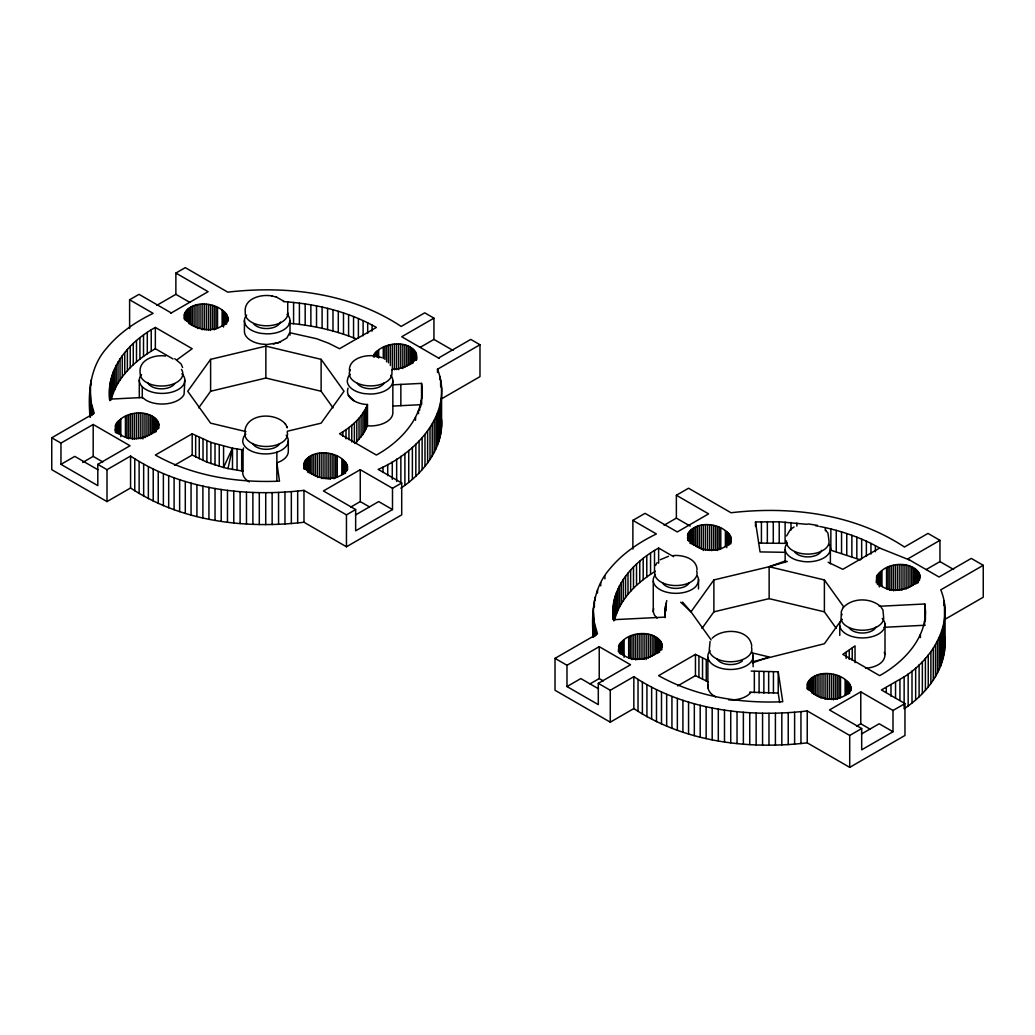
<?xml version="1.0" encoding="UTF-8"?>
<svg xmlns="http://www.w3.org/2000/svg" width="1035" height="1035" viewBox="0 0 1035 1035"><rect width="100%" height="100%" fill="white"/><g stroke="black" fill="none" stroke-linecap="round" stroke-linejoin="round"><path stroke-width="1.5" d="M177.36 359.52L192.187 348.717L155.353 327.448C129.233 341.641 105.622 368.628 109.775 400.26M392.951 384.8L421.555 383.39C426.316 414.582 401.774 441.013 376.378 455.051L339.545 433.794C351.292 426.95 362.366 417.415 367.477 404.491C358.847 404.413 344.603 398.992 348.045 388.125M673.63 556.701L658.622 548.045C633.226 562.083 608.683 588.514 613.445 619.706L665.337 617.093L665.078 608.813L666.786 600.585M879.22 606.29L924.824 603.974C929.572 635.167 905.043 661.598 879.646 675.648L842.813 654.379L855.026 645.892L855.026 662.607M349.429 370.685C348.808 359.274 362.962 355.147 372.16 355.704M841.183 615.023L841.377 611.258L842.775 608.295M90.045 416.756C87.82 393.015 89.967 366.83 106.605 348.252C119.012 333.063 135.611 321.859 153.128 313.359L129.608 299.775L129.608 328.496M593.314 637.353C591.088 613.613 593.236 587.414 609.861 568.836C622.281 553.66 638.88 542.456 656.397 533.944L632.877 520.372L632.877 549.08M400.868 488.184C423.431 472.956 443.42 448.194 441.583 419.537M944.89 619.37L983.25 597.221L983.25 565.317L940.776 589.846C954.671 623.29 932.263 659.114 904.137 676.877L904.137 708.781C927.735 693.01 948.422 666.307 944.502 636.422M184.23 314.575C187.723 331.899 222.641 336.026 227.842 317.836C222.473 300.836 184.566 297.562 184.178 318.987M303.902 467.859C303.863 445.542 347.359 449.63 347.553 469.903M347.553 466.72C342.171 484.652 309.543 480.693 303.902 464.663M687.499 535.16C690.992 552.496 725.91 556.623 731.098 538.433C725.755 521.847 689.543 518.186 687.499 538.355M807.222 684.032C810.715 701.368 845.634 705.495 850.822 687.305C845.491 670.175 806.951 667.045 807.222 688.818M97.795 464.366L130.035 445.749L93.189 424.479L60.961 443.096L60.961 464.366L97.795 485.635L97.795 464.366L107.006 469.683L130.565 456.073L130.565 487.977C181.073 521.446 244.829 529.157 303.979 522.248L346.453 546.778L401.709 514.874L401.709 482.97L378.15 469.373C415.604 453.472 454.766 412.836 437.507 369.249L479.981 344.733L479.981 376.637L441.622 398.786M657.109 618.154L654.456 615.101L653.266 611.75L653.615 608.347M715.664 696.853C711.123 694.614 706.633 689.944 708.238 684.484M885.003 623.898L885.003 654.469C884.886 664.043 873.54 667.704 865.57 668.287M115.273 425.618C118.171 444.959 153.465 441.156 158.769 424.79C153.646 405.992 115.092 410.856 115.273 430.405M244.907 430.482C247.559 412.965 275.918 412.124 285.544 424.234M416.458 360.076C418.075 337.902 380.13 340.386 373.143 356.506M618.542 646.215C621.44 665.544 656.733 661.753 662.038 645.387C656.785 626.33 617.377 631.57 618.425 651.843M876.399 577.09C879.297 596.432 914.591 592.628 919.895 576.262C914.642 557.205 875.248 562.458 876.296 582.718M243.057 449.889L243.057 471.145L227.998 468.557L232.487 448.233L243.057 449.889L243.51 447.961M243.057 471.145L242.72 472.633A22.796 13.157 0 0 0 249.344 481.948M181.888 373.726A22.796 13.157 0 0 1 184.877 380.324L184.075 383.726A22.796 13.157 0 0 1 154.176 392.588A22.796 13.157 0 0 1 141.484 374.618M287.044 314.226A22.796 13.157 0 0 1 290.007 320.811L289.179 324.214A22.796 13.157 0 0 1 267.017 333.865L261.13 333.386A22.796 13.157 0 0 1 246.64 315.041M155.353 327.448L155.353 348.717C135.624 360.128 116.916 377.05 111.12 399.898L111.12 378.629M654.508 550.504L654.508 571.773C636.46 583.028 619.732 599.252 614.389 620.482L614.389 599.213M416.458 356.881C412.629 365.394 401.774 368.848 393.028 369.301M786.613 535.949L790.261 529.635M355.186 443.459L362.936 434.389L367.477 425.76L367.477 404.491M288.299 440.807L288.299 451.441A22.796 13.157 0 0 1 276.85 462.826L279.489 481.146C236.924 483.022 192.846 476.139 155.353 455.051L192.187 433.794L210.894 442.359L232.487 448.233L223.573 467.497L206.896 462.115L192.187 455.051L174.462 465.297M710.062 641.48L709.234 650.083A21.308 12.304 0 0 0 732.935 661.675A21.308 12.304 0 0 0 751.488 647.289M655.491 565.472L657.109 562.613M751.087 692.35C745.614 698.509 736.674 700.281 728.731 699.893M841.985 619.124L840.122 622.371A22.679 13.093 0 0 0 865.985 637.767A22.679 13.093 0 0 0 882.195 618.464M287.355 431.233L321.122 423.16L344.008 391.256L321.122 359.352L265.866 346.143L210.61 359.352L187.723 391.256L210.61 423.16L245.916 431.595M198.707 407.842L210.61 391.256L210.61 359.352M787.312 561.487L769.134 566.727L713.878 579.949L690.992 611.84L711.136 639.915M701.976 628.439L713.878 611.84L713.878 579.949M841.778 619.499L824.39 643.744L752.471 661.766M843.085 607.726C852.297 597.583 870.215 597.557 880.345 606.29M712.209 638.194C722.65 627.702 749.767 628.685 751.772 646.125M790.701 529.26L794 527.009M598.295 683.359L630.535 664.755L599.226 646.668L566.986 665.285L566.986 686.554L598.295 704.628L598.295 683.359L610.275 690.267L633.834 676.67L633.834 708.574C684.329 742.043 748.098 749.754 807.235 742.845L849.709 767.362L904.965 735.458L904.965 703.567L881.419 689.957L904.137 676.877M129.608 299.775L139.026 294.341L171.267 312.945M156.764 305.364L175.872 294.341L175.872 273.072L185.291 267.638L227.765 292.155C286.902 285.246 350.671 292.957 401.166 326.426L424.725 312.829L433.937 318.146L433.937 339.415L453.032 350.438M170.581 313.346L208.1 291.676L175.872 273.072M130.565 487.977L107.006 501.587L51.75 469.683L51.75 437.779L94.224 413.25L91.093 402.317L90.045 391.23M60.961 464.366L74.779 456.383L97.963 469.774M82.671 462.464L93.189 456.383L102.737 461.895M433.937 318.146L401.709 336.75L439.228 358.421M420.119 347.385L433.937 339.415M438.542 358.019L470.77 339.415L479.981 344.733M360.258 469.683L323.425 490.952L355.652 509.556L355.652 530.826L392.498 509.556L392.498 488.287L360.258 469.683L360.258 501.587L350.71 507.098M130.565 456.073C181.073 489.542 244.829 497.253 303.979 490.357L346.453 514.874L355.652 509.556M392.498 488.287L401.709 482.97M355.484 514.977L378.681 501.574L392.498 509.556M632.877 520.372L645.064 513.334L677.291 531.951L708.6 513.865L676.372 495.26L676.372 518.121L690.19 526.103M676.372 495.26L688.547 488.222L731.02 512.752C790.171 505.843 853.927 513.554 904.435 547.023L927.994 533.413L939.961 540.335L939.961 561.604L926.157 569.573M664.121 525.198L676.372 518.121M633.834 708.574L610.275 722.171L555.019 690.267L555.019 658.363L597.493 633.847L594.362 622.902L593.314 611.827M566.986 686.554L580.803 678.572L598.502 688.792M590.015 683.889L599.226 678.572L603.301 680.927M708.859 660.899L695.455 654.379L658.622 675.648C696.115 696.723 740.193 703.606 782.758 701.73L778.216 671.767L751.203 671.081M909.571 560L879.646 548.045L842.813 569.315L828.104 562.251M677.718 685.894L695.455 675.648L708.38 681.962M939.961 540.335L907.734 558.939L939.043 577.012L971.283 558.408L983.25 565.317M860.771 691.859L829.449 709.945L861.689 728.549L861.689 749.819L892.998 731.745L892.998 710.476L860.771 691.859L860.771 723.763L869.969 729.08M856.682 726.13L860.771 723.763M633.834 676.67C684.329 710.139 748.098 717.85 807.235 710.941L849.709 735.458L861.689 728.549M892.998 710.476L904.965 703.567M861.482 733.983L879.181 723.763L892.998 731.745M660.304 559.715L668.455 556.312M713.878 611.84L769.134 598.631L769.134 566.727L785.824 560.789M752.445 662.892L769.134 656.966L752.251 652.917M273.356 343.969L280.343 341.964M210.61 391.256L265.866 378.034L321.122 391.256L333.024 407.842M392.951 406.069L419.964 404.737M883.942 627.313L924.824 625.243M755.511 526.517L755.511 521.951L779.213 521.795L806.989 524.318M758.474 543.103L785.112 543.349L785.112 522.08M749.625 692.208L778.216 693.036L779.653 702.506M673.462 555.549C682.725 554.773 696.878 558.525 697.034 569.845M165.626 356.066C154.732 354.255 137.927 359.779 140.217 373.467A21.308 12.304 0 0 0 165.07 385.861A21.308 12.304 0 0 0 181.5 369.443M283.318 301.599C315.61 303.785 348.071 311.354 376.378 327.448L339.545 348.717L328.729 343.284L316.71 338.743L289.696 332.701L286.85 338.018L278.441 342.792L267.017 344.5L261.13 344.021A22.796 13.157 0 0 1 244.415 331.226L244.415 320.591M783.922 552.302L760.052 551.914L755.511 521.951M367.477 425.76L370.051 425.954A22.783 13.157 0 0 0 392.847 412.797L392.847 380.893M807.986 523.891L817.43 525.353M272.063 296.023C261.415 293.772 243.38 298.481 245.295 312.402A21.308 12.304 0 0 0 266.021 325.766A21.308 12.304 0 0 0 287.821 312.984M289.205 323.308C312.027 325.326 334.719 330.165 355.975 338.82M815.554 525.702L818.374 526.22M819.785 526.479C840.653 530.657 861.146 537.437 879.646 548.045M769.134 566.727L824.39 579.949L843.616 606.743M769.134 598.631L824.39 611.84L836.293 628.439M227.998 468.557L223.573 467.497L223.573 446.227M276.41 297.097L283.965 301.276M271.882 295.984L276.759 297.174M860.46 559.909L830.859 550.219L830.859 528.95M377.206 356.338L381.786 357.631M939.961 561.604L953.584 569.457M175.872 294.341L189.677 302.311M155.353 348.717L173.091 358.964M360.258 501.587L369.469 506.891M555.019 658.363L566.986 665.285M51.75 437.779L60.961 443.096M174.824 358.705L181.086 363.945L182.613 367.516M680.707 602.215L690.992 611.84L682.582 602.124M348.252 395.228L354.488 401.075M825.503 529.881L827.987 533.219L829.035 541.176A21.308 12.304 0 0 1 807.494 554.1A21.308 12.304 0 0 1 786.496 540.878M880.811 606.704L882.984 610.12L883.67 618.115A21.308 12.304 0 0 1 858.921 630.069A21.308 12.304 0 0 1 842.063 614.182M286.773 426.562L287.2 427.843M285.246 423.677L287.083 427.17M884.265 652.412L885.003 654.469M109.775 395.706L110.176 399.122L142.416 397.492L145.883 400.131A22.796 13.157 0 0 0 184.075 394.361L184.877 380.324M944.839 608.218L944.839 647.548M944.502 604.518L944.476 651.248M943.92 600.817L943.92 605.604M943.881 623.044L943.881 654.935M943.053 626.718L943.053 658.622M942.005 630.38L942.005 662.284M940.712 634.015L940.712 665.919M939.198 637.625L939.198 669.516M937.451 641.195L937.451 673.086M935.485 644.727L935.485 676.618M933.285 648.208L933.285 680.111M930.879 651.649L930.879 683.553M928.253 655.039L928.253 686.942M925.406 610.818L925.406 619.926M925.406 658.363L925.406 690.267M925.225 607.39L925.225 621.065M925.096 617.662L925.096 620.702M924.824 603.974L924.824 620.689M924.604 621.078L924.604 625.632M922.353 661.624L922.353 693.528M920.4 634.533L920.4 637.573M919.843 575.046L919.843 578.229M919.546 573.83L919.546 580.208M919.041 572.64L919.041 580.622M919.106 664.832L919.106 696.736M918.317 571.501L918.317 582.666M917.372 570.401L917.372 583.171M916.234 569.379L916.234 583.727M915.652 667.963L915.652 699.854M914.901 568.422L914.901 584.374M913.413 567.555L913.413 585.111M912.003 671.016L912.003 702.92M911.757 566.792L911.757 585.939M909.985 566.132L909.985 586.871M908.161 673.992L908.161 705.883M908.083 565.589L908.083 587.932M906.104 565.175L906.104 589.096M904.047 564.877L904.047 588.799M901.951 564.709L901.951 590.235M899.842 564.683L899.842 590.196M899.933 679.684L899.933 700.423M897.733 564.774L897.733 590.299M895.65 565.006L895.65 590.532M895.547 682.401L895.547 698.353M893.632 565.369L893.632 590.894M891.691 565.847L891.691 589.782M890.993 685.015L890.993 696.18M889.841 566.455L889.841 590.377M888.121 567.167L888.121 589.497M886.555 567.982L886.555 588.721M886.283 687.538L886.283 692.324M881.949 570.634L881.949 586.586M880.539 571.553L880.539 585.901M879.297 572.536L879.297 586.897M878.262 573.597L878.262 584.762M877.421 574.723L877.421 584.296M876.8 575.887L876.8 582.278M875.377 545.665L875.377 551.746M870.952 543.388L870.952 554.023M866.373 541.202L866.373 556.403M861.663 539.131L861.663 558.874M856.825 537.152L856.825 558.421M852.232 648.13L852.232 660.291M851.857 535.289L851.857 556.558M850.822 687.305L850.822 690.5M850.654 686.089L850.654 690.875M850.253 684.885L850.253 691.264M849.709 735.458L849.709 767.362M849.631 683.721L849.631 693.295M849.256 650.303L849.256 659.411M848.803 682.595L848.803 693.76M847.756 681.535L847.756 694.304M846.759 533.53L846.759 554.799M846.527 680.551L846.527 694.899M846.112 652.386L846.112 658.454M845.116 679.633L845.116 695.585M841.558 531.886L841.558 553.156M840.511 676.981L840.511 697.719M839.773 625.787L839.773 635.438M838.932 676.165L838.932 698.496M837.212 675.454L837.212 699.375M836.254 530.36L836.254 551.629M835.374 674.846L835.374 698.78M833.434 674.367L833.434 699.893M831.403 674.005L831.403 699.531M830.368 547.761L830.368 563.855M829.333 673.772L829.333 699.298M827.224 673.682L827.224 699.194M825.361 527.656L825.361 530.696M825.102 673.707L825.102 699.233M824.39 579.949L824.39 611.84M823.006 673.876L823.006 697.797M820.962 674.173L820.962 698.095M818.97 674.587L818.97 696.917M817.081 675.13L817.081 695.869M815.295 675.79L815.295 694.938M813.639 676.554L813.639 694.11M812.152 677.42L812.152 693.372M810.819 678.378L810.819 691.134M809.681 679.4L809.681 690.565M808.749 680.5L808.749 690.06M808.012 681.638L808.012 689.62M807.507 682.828L807.507 689.207M807.235 710.941L807.235 742.845M800.948 711.679L800.948 743.583M796.859 523.05L796.859 526.078M794.608 712.287L794.608 744.191M790.999 522.507L790.999 530.101M788.23 712.753L788.23 744.657M785.151 549.637L785.151 562.51M781.826 713.089L781.826 744.993M779.213 521.795L779.213 543.064M778.216 671.767L778.216 693.036M775.409 713.296L775.409 745.187M773.443 671.948L773.443 693.217M773.287 521.64L773.287 542.909M768.979 713.361L768.979 745.252M768.656 672L768.656 693.269M767.349 521.614L767.349 542.883M763.869 671.922L763.869 693.191M762.562 713.283L762.562 745.187M761.424 521.718L761.424 542.987M759.095 671.715L759.095 692.984M756.145 713.076L756.145 744.98M754.347 671.392L754.347 692.661M753.118 655.44L753.118 666.708M749.741 712.74L749.741 744.644M743.376 712.261L743.376 744.165M737.036 711.653L737.036 743.557M730.93 537.217L730.93 543.595M730.736 710.903L730.736 742.807M730.529 536.014L730.529 542.392M729.908 534.849L729.908 544.423M729.08 533.724L729.08 544.889M728.032 532.663L728.032 545.419M726.803 531.667L726.803 547.618M725.393 530.761L725.393 546.713M724.487 710.023L724.487 741.927M720.787 528.109L720.787 548.835M719.209 527.281L719.209 549.624M718.303 709.027L718.303 740.918M717.488 526.569L717.488 550.504M715.651 525.974L715.651 549.895M713.71 525.495L713.71 549.417M712.183 707.888L712.183 739.792M711.679 525.133L711.679 550.659M709.609 524.9L709.609 550.426M707.888 657.316L707.888 687.887M707.5 524.797L707.5 550.322M706.271 659.825L706.271 681.082M706.142 706.62L706.142 738.524M705.378 524.836L705.378 550.361M703.283 525.004L703.283 550.516M702.532 658.105L702.532 679.374M701.238 525.301L701.238 549.223M700.19 705.223L700.19 737.127M699.246 525.715L699.246 548.045M698.923 656.293L698.923 677.563M698.496 579.302L698.496 588.954M697.357 526.259L697.357 546.997M695.572 526.918L695.572 546.053M695.455 654.379L695.455 675.648M694.33 703.709L694.33 735.613M693.929 527.682L693.929 545.225M692.428 528.549L692.428 544.501M691.108 529.493L691.108 543.854M689.97 530.528L689.97 543.284M689.025 531.615L689.025 541.189M688.56 702.066L688.56 733.97M688.301 532.766L688.301 540.749M687.783 533.957L687.783 540.335M682.906 700.307L682.906 732.211M677.356 698.431L677.356 730.335M671.935 696.439L671.935 728.342M666.656 694.33L666.656 726.234M665.997 603.314L665.997 610.909M665.427 606.057L665.427 610.611M665.078 608.813L664.949 617.649M661.973 644.158L661.973 647.354M661.688 642.955L661.857 649.786M661.494 692.117L661.494 724.008M661.184 641.765L661.184 649.734M660.446 640.613L660.446 650.187M659.515 639.526L659.515 652.283M658.622 548.045L658.622 563.234M658.376 638.491L658.376 652.852M657.044 637.547L657.044 653.499M656.488 689.789L656.488 721.693M655.556 636.68L655.556 654.223M653.9 635.917L653.9 655.051M653.266 581.178L653.266 611.75M652.115 635.257L652.115 655.996M651.636 687.356L651.636 719.26M650.562 553.065L650.562 574.334M650.226 634.714L650.226 657.044M648.233 634.3L648.233 658.221M646.927 684.834L646.927 716.737M646.784 555.704L646.784 576.974M646.189 634.002L646.189 659.515M644.093 633.834L644.093 659.36M643.188 558.421L643.188 579.691M642.386 682.207L642.386 714.098M641.972 633.795L641.972 659.321M639.759 561.216L639.759 582.485M639.863 633.899L639.863 659.424M638.026 679.478L638.026 711.381M637.793 634.132L637.793 659.657M636.525 564.088L636.525 585.357M635.762 634.494L635.762 660.007M633.821 634.972L633.821 658.894M633.485 567.025L633.485 588.294M631.984 635.568L631.984 659.502M630.638 570.026L630.638 591.296M630.263 636.279L630.263 658.622M628.685 637.094L628.685 657.833M627.999 573.092L627.999 594.362M625.554 576.21L625.554 597.48M624.092 639.759L624.092 657.303M623.316 579.38L623.316 600.649M622.669 640.665L622.669 655.026M621.44 641.661L621.44 654.418M621.285 582.601L621.285 603.871M620.392 642.722L620.392 653.887M619.473 585.862L619.473 607.131M619.564 643.848L619.564 653.421M618.943 645.012L618.943 651.39M617.869 589.148L617.869 610.417M616.485 592.486L616.485 613.755M615.32 595.837L615.32 617.106M613.664 602.616L613.664 620.845M613.173 606.031L613.173 618.18M612.901 609.447L612.849 618.943M610.275 690.267L610.275 722.171M604.867 575.654L604.867 578.837M600.74 582.653L600.74 585.849M599.226 646.668L599.226 678.572M597.505 589.808L597.505 593.003M596.212 630.224L596.212 635.011M595.177 597.079L595.177 600.274M595.164 626.576L595.164 636.137M594.362 600.753L594.362 607.131M594.362 622.902L594.362 635.658M593.779 604.44L593.779 607.623M593.779 619.215L593.779 636.771M593.43 608.127L593.43 636.836M441.583 387.633L441.57 426.95M441.233 383.92L441.233 387.116M441.208 398.747L441.208 430.651M440.651 380.233L440.651 386.611M440.612 402.447L440.612 434.351M439.836 376.546L439.836 379.741M439.797 406.121L439.797 438.025M438.736 409.782L438.736 441.686M437.507 369.249L437.507 372.445M437.443 413.418L437.443 445.322M435.929 417.027L435.929 448.931M434.183 420.598L434.183 452.502M432.216 424.13L432.216 456.034M430.017 427.623L430.017 459.514M427.61 431.052L427.61 462.955M424.984 434.441L424.984 466.345M422.151 390.221L422.151 397.828M422.138 437.766L422.138 469.67M421.97 386.805L422.099 398.203M421.555 383.39L421.555 404.659M421.336 400.48L421.336 403.521M420.611 403.883L420.611 406.923M419.68 407.26L419.68 410.3M419.097 441.039L419.097 472.943M418.515 410.61L418.515 413.651M416.575 354.449L416.575 359.236M416.29 353.233L416.29 359.624M415.772 352.055L415.772 360.025M415.837 444.235L415.837 476.139M415.527 417.247L415.527 420.275M415.048 350.904L415.048 360.478M414.103 349.817L414.103 360.982M412.965 348.782L412.965 363.143M412.383 447.366L412.383 479.27M411.645 347.838L411.645 363.777M410.145 346.971L410.145 364.514M408.734 450.419L408.734 482.323M408.502 346.208L408.502 365.342M406.716 345.548L406.716 366.286M404.892 453.395L404.892 485.299M404.814 345.004L404.814 367.334M402.835 344.577L402.835 368.512M400.778 344.293L400.778 368.214M400.855 384.412L400.855 405.694M400.868 456.293L400.868 483.41M398.682 344.125L398.682 369.637M396.573 344.086L396.573 369.611M396.664 459.087L396.664 481.417M394.464 344.189L394.464 369.715M392.381 344.422L392.381 369.935M392.278 461.804L392.278 479.347M391.929 369.521L391.929 373.777A21.308 12.304 0 0 1 367.166 385.732A21.308 12.304 0 0 1 350.322 369.844M390.363 344.771L390.363 365.51M388.423 345.263L388.423 362.806M387.724 464.43L387.724 475.595M386.572 345.858L386.572 361.81M384.865 346.57L384.865 359.339M383.286 347.385L383.286 358.55M383.015 466.953L383.015 471.74M378.681 350.05L378.681 358.019M377.27 350.956L377.27 357.334M376.028 351.952L376.028 356.739M374.993 353.013L374.993 356.195M374.152 354.138L374.152 357.321M372.108 325.081L372.108 331.148M367.684 322.791L367.684 333.425M367.218 405.215L367.218 426.485M366.002 407.881L366.002 429.15M364.566 410.52L364.566 431.789M363.117 320.617L363.117 335.806M362.936 413.12L362.936 434.389M361.086 415.669L361.086 436.938M359.041 418.166L359.041 439.435M358.395 318.534L358.395 338.29M356.803 420.611L356.803 441.88M354.384 422.992L354.384 442.734M353.556 316.568L353.556 337.837M351.758 425.307L351.758 442.01M348.963 427.546L348.963 439.694M348.588 314.692L348.588 335.961M347.385 465.491L347.385 468.687M346.984 464.301L346.984 470.679M346.453 514.874L346.453 546.778M346.363 463.137L346.363 471.106M345.988 429.706L345.988 438.827M345.535 462.011L345.535 473.176M344.487 460.95L344.487 473.707M343.491 312.945L343.491 334.201M343.258 459.954L343.258 474.315M342.844 431.789L342.844 436.343M341.848 459.048L341.848 475M338.29 311.302L338.29 332.558M337.242 456.383L337.242 477.122M335.663 455.568L335.663 477.898M333.943 454.857L333.943 478.778M332.985 309.763L332.985 331.032M332.106 454.262L332.106 478.183M330.165 453.77L330.165 479.296M328.134 453.421L328.134 478.933M327.59 308.352L327.59 329.622M326.064 453.188L326.064 478.713M323.955 453.084L323.955 478.61M322.092 307.059L322.092 328.328M321.846 453.123L321.846 478.636M321.122 359.352L321.122 391.256M319.75 453.278L319.75 477.213M317.693 453.576L317.693 477.51M316.529 305.894L316.529 327.163M315.701 454.003L315.701 476.333M313.812 454.546L313.812 475.285M312.027 455.206L312.027 474.34M310.875 304.846L310.875 326.116M310.384 455.969L310.384 473.512M308.883 456.823L308.883 472.775M307.563 457.78L307.563 472.141M306.425 458.815L306.425 469.981M305.48 459.902L305.48 469.476M305.17 303.915L305.17 325.184M304.756 461.054L304.756 469.023M304.238 462.231L304.238 468.622M303.954 463.447L304.07 469.075M303.979 490.357L303.979 522.248M299.4 303.126L299.4 324.395M297.679 491.095L297.679 522.986M293.591 302.453L293.591 323.722M291.34 491.69L291.34 523.594M290.007 320.811L290.007 335.172M287.73 301.909L287.73 315.584M284.961 492.168L284.961 524.059M278.557 492.505L278.557 524.396M276.85 452.191L276.85 481.055M272.14 492.699L272.14 524.603M265.866 346.143L265.866 378.034M265.723 492.763L265.723 524.667M259.293 492.699L259.293 524.59M252.876 492.492L252.876 524.383M246.472 492.142L246.472 524.046M241.685 449.759L241.685 471.028M240.107 491.664L240.107 523.568M237.054 449.061L237.054 470.33M233.768 491.056L233.768 522.96M232.487 448.233L232.487 469.502M227.842 317.836L227.842 321.031M227.661 316.619L227.661 321.406M227.467 490.318L227.467 522.222M227.273 315.429L227.273 321.807M226.652 314.252L226.652 323.826M225.811 313.139L225.811 324.304M224.763 312.065L224.763 324.835M223.534 311.082L223.534 327.034M222.124 310.164L222.124 326.116M221.218 489.439L221.218 521.342M219.252 445.05L219.252 466.319M217.518 307.511L217.518 328.25M215.94 306.696L215.94 329.026M215.021 443.756L215.021 465.025M215.034 488.429L215.034 520.333M214.219 305.985L214.219 329.906M212.382 305.377L212.382 329.311M210.894 442.359L210.894 463.628M210.441 304.898L210.441 330.424M208.928 487.291L208.928 519.195M208.423 304.536L208.423 330.061M206.896 440.845L206.896 462.115M206.34 304.316L206.34 329.829M204.231 304.212L204.231 329.738M203.015 439.228L203.015 460.497M202.886 486.023L202.886 517.927M202.123 304.238L202.123 329.764M200.027 304.406L200.027 328.341M199.263 437.507L199.263 458.777M197.97 304.704L197.97 328.625M196.922 484.639L196.922 516.543M195.99 305.131L195.99 327.461M195.654 435.696L195.654 456.965M194.088 305.674L194.088 326.4M192.303 306.321L192.303 325.469M192.187 433.794L192.187 455.051M191.061 483.112L191.061 515.016M190.66 307.084L190.66 324.641M189.159 307.951L189.159 323.903M187.84 308.909L187.84 321.665M186.701 309.931L186.701 321.096M185.757 311.03L185.757 320.604M185.291 481.482L185.291 513.386M185.032 312.182L185.032 320.151M184.515 313.359L184.515 318.146M179.637 479.723L179.637 511.613M174.1 477.834L174.1 509.737M168.679 475.841L168.679 507.745M163.388 473.732L163.388 505.636M158.704 423.574L158.704 428.348M158.42 422.358L158.42 428.736M158.239 471.52L158.239 503.424M157.915 421.167L157.915 427.558M157.191 420.029L157.191 429.603M156.246 418.929L156.246 431.698M155.108 417.907L155.108 432.255M153.775 416.95L153.775 432.902M153.219 469.191L153.219 501.095M152.287 416.083L152.287 433.639M151.239 329.919L151.239 351.188M150.631 415.32L150.631 434.467M148.859 414.66L148.859 435.399M148.367 466.772L148.367 498.663M147.293 332.468L147.293 353.737M146.957 414.129L146.957 436.459M144.978 413.702L144.978 437.624M143.658 464.236L143.658 496.14M143.516 335.107L143.516 356.376M142.921 413.405L142.921 438.931M142.287 386.767L142.287 397.932M140.825 413.237L140.825 438.762M139.919 337.824L139.919 359.093M139.298 380.168L139.298 397.725M139.13 461.61L139.13 493.514M138.716 413.211L138.716 438.736M136.504 340.631L136.504 361.888M136.607 413.314L136.607 438.827M134.757 458.893L134.757 490.797M134.524 413.534L134.524 439.06M133.269 343.491L133.269 364.76M132.506 413.897L132.506 439.422M130.552 414.375L130.552 438.31M130.229 346.44L130.229 367.697M128.715 414.983L128.715 438.905M127.37 349.442L127.37 370.711M126.994 415.695L126.994 438.025M125.429 416.51L125.429 437.249M124.73 352.495L124.73 373.764M122.285 355.613L122.285 376.882M120.823 419.162L120.823 436.718M120.047 358.783L120.047 380.052M119.413 420.081L119.413 434.428M118.171 421.064L118.171 433.833M118.016 362.004L118.016 383.273M117.136 422.125L117.136 433.303M116.205 365.264L116.205 386.534M116.295 423.25L116.295 432.824M115.674 424.415L115.674 432.397M115.454 429.266L115.454 432.462M114.6 368.563L114.6 389.833M113.216 371.888L113.216 393.158M112.052 375.252L112.052 396.521M110.396 382.031L110.396 400.26M109.904 385.434L109.904 400.623M109.632 388.862L109.594 399.872M107.006 469.683L107.006 501.587M93.189 424.479L93.189 456.383M92.943 409.627L92.943 414.414M91.908 405.979L91.908 415.552M91.093 380.155L91.093 384.942M91.093 402.317L91.093 415.074M90.511 383.843L90.511 416.173M90.161 387.543L90.161 417.26M751.928 652.089A22.679 13.093 0 0 1 729.17 669.451A22.679 13.093 0 0 1 710.113 650.666M655.478 574.529A22.679 13.093 0 0 0 665.984 592.02A22.679 13.093 0 0 0 696.283 585.952L698.146 582.705A22.679 13.093 0 0 0 697.305 575.952M829.177 544.41A22.679 13.093 0 0 1 803.483 561.552L797.869 560.478A22.679 13.093 0 0 1 787.363 542.987M689.323 582.77A14.141 8.164 0 0 1 675.855 588.398A14.141 8.164 0 0 1 662.426 582.744M742.405 660.86A14.205 8.202 0 0 1 728.562 664.509A14.205 8.202 0 0 1 716.944 658.816M821.687 550.335A14.205 8.202 0 0 1 809.37 556.856A14.205 8.202 0 0 1 794.828 552.108M876.089 627.003A14.205 8.202 0 0 1 863.061 633.032A14.205 8.202 0 0 1 849.101 627.74M696.71 571.035A21.205 12.239 0 0 1 675.855 585.551A21.205 12.239 0 0 1 655.064 571.01M390.712 375.33A22.796 13.157 0 0 1 370.051 394.05L364.165 393.611A22.796 13.157 0 0 1 347.268 380.893L348.045 377.49A22.796 13.157 0 0 1 350.322 374.321M384.347 382.665A14.205 8.202 0 0 1 382.976 384.567L380.841 386.21A14.205 8.202 0 0 1 357.347 383.403M279.618 443.782A14.205 8.202 0 0 1 259.112 448.22L256.266 446.978A14.205 8.202 0 0 1 252.592 443.498M286.19 435.243A22.796 13.157 0 0 1 270.381 453.628A22.796 13.157 0 0 1 242.72 440.742L243.51 437.326A22.796 13.157 0 0 1 245.8 434.157M287.2 432.1A21.308 12.304 0 0 1 265.801 446.486A21.308 12.304 0 0 1 245.334 431.66M174.605 383.817A14.205 8.202 0 0 1 160.309 388.811A14.205 8.202 0 0 1 147.669 382.51M280.42 322.092A14.205 8.202 0 0 1 267.974 328.522A14.205 8.202 0 0 1 253.536 323.683"/></g></svg>
